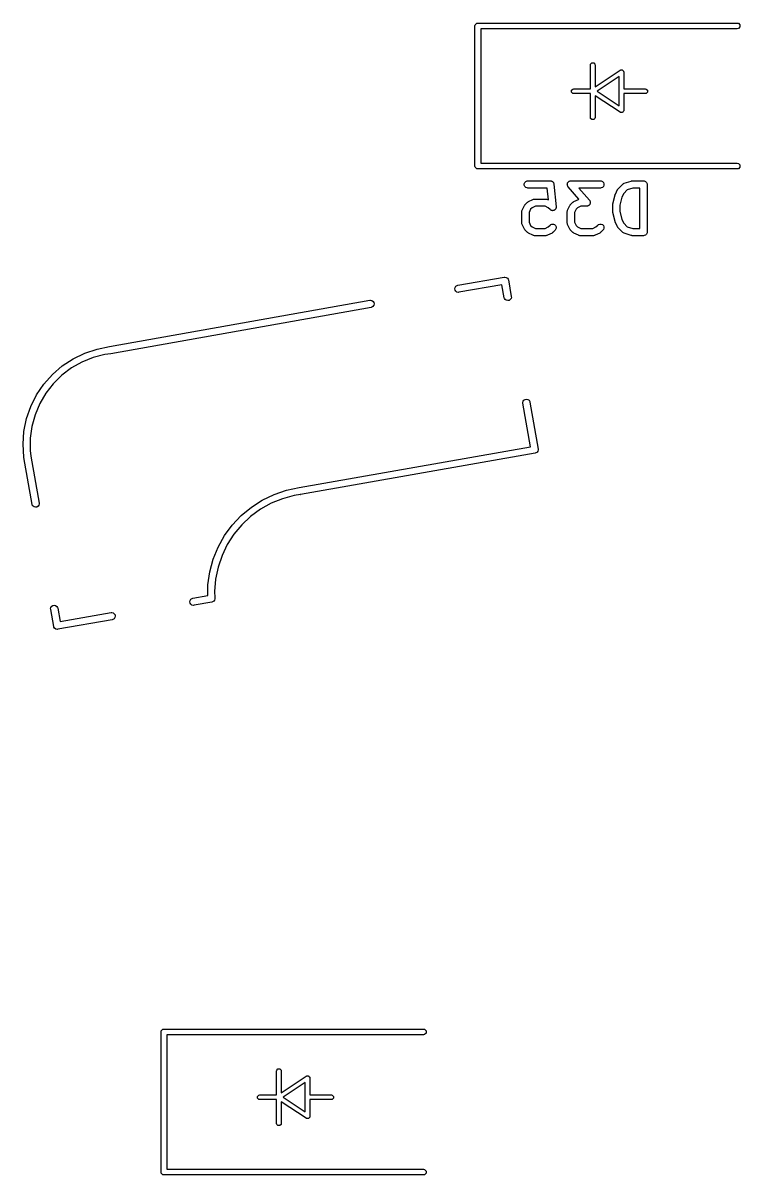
# Model space of a CAD drawing. Extents: x 2.6 to 14.1, y -9.2 to -3.9.
# Drawn here: x 9.704 to 10.295, y -7.63 to -6.679 of the extents above; entities that cross this region are included whole.
import ezdxf

# ---------------------------------------------------------------- set-up
doc = ezdxf.new("R2010")
doc.units = 0
doc.header["$MEASUREMENT"] = 0
doc.layers.add('BLACK', color=7, linetype='CONTINUOUS')

msp = doc.modelspace()

# ---------------------------------------------------------------- linework, layer by layer
at = {"layer": 'BLACK', "linetype": 'CONTINUOUS'}
for p, q in [((10.07654, -6.68094), (10.07672, -6.68003)), ((10.07654, -6.79669), (10.07654, -6.68094)), ((10.07672, -6.68003), (10.078, -6.67875)), ((10.078, -6.67875), (10.0789, -6.67857)), ((10.0789, -6.67857), (10.29307, -6.67857)), ((10.29307, -6.6833), (10.08126, -6.6833)), ((10.08126, -6.6833), (10.08126, -6.79432)), ((10.29307, -6.67857), (10.29398, -6.67875)), ((10.29398, -6.68312), (10.29307, -6.6833)), ((10.29398, -6.67875), (10.29526, -6.68003)), ((10.29526, -6.68184), (10.29398, -6.68312)), ((10.29526, -6.68003), (10.29526, -6.68184)), ((10.17181, -6.71322), (10.17196, -6.71247)), ((10.17181, -6.73291), (10.17181, -6.71322)), ((10.17196, -6.71247), (10.17303, -6.7114)), ((10.17303, -6.7114), (10.17454, -6.7114)), ((10.17454, -6.7114), (10.1756, -6.71247)), ((10.1756, -6.71247), (10.17575, -6.71322)), ((10.17575, -6.71322), (10.17575, -6.7312)), ((10.17575, -6.7312), (10.19631, -6.71749)), ((10.19544, -6.7228), (10.17733, -6.73487)), ((10.19544, -6.74694), (10.19544, -6.7228)), ((10.19631, -6.71749), (10.19658, -6.71738)), ((10.19658, -6.71738), (10.19665, -6.71731)), ((10.19665, -6.71731), (10.19675, -6.71731)), ((10.19675, -6.71731), (10.19702, -6.71719)), ((10.19702, -6.71719), (10.19759, -6.71731)), ((10.19759, -6.71731), (10.19816, -6.71731)), ((10.19816, -6.71731), (10.1983, -6.71745)), ((10.1983, -6.71745), (10.1985, -6.71749)), ((10.1985, -6.71749), (10.19882, -6.71797)), ((10.19882, -6.71797), (10.19922, -6.71837)), ((10.19922, -6.71837), (10.19928, -6.71866)), ((10.19928, -6.71866), (10.19934, -6.71874)), ((10.19934, -6.71874), (10.19932, -6.71884)), ((10.19932, -6.71884), (10.19937, -6.71913)), ((10.19937, -6.71913), (10.19937, -6.73291)), ((10.15622, -6.73412), (10.15728, -6.73306)), ((10.15622, -6.73563), (10.15622, -6.73412)), ((10.15728, -6.73306), (10.15804, -6.73291)), ((10.15804, -6.73291), (10.17181, -6.73291)), ((10.19937, -6.73291), (10.21709, -6.73291)), ((10.21709, -6.73291), (10.21784, -6.73306)), ((10.21784, -6.73306), (10.21891, -6.73412)), ((10.21891, -6.73412), (10.21891, -6.73563)), ((10.15728, -6.73669), (10.15622, -6.73563)), ((10.15804, -6.73684), (10.15728, -6.73669)), ((10.17181, -6.73684), (10.15804, -6.73684)), ((10.17181, -6.75653), (10.17181, -6.73684)), ((10.19631, -6.75226), (10.17575, -6.73855)), ((10.17575, -6.73855), (10.17575, -6.75653)), ((10.17733, -6.73487), (10.19544, -6.74694)), ((10.21709, -6.73684), (10.19937, -6.73684)), ((10.19937, -6.73684), (10.19937, -6.75062)), ((10.21784, -6.73669), (10.21709, -6.73684)), ((10.21891, -6.73563), (10.21784, -6.73669)), ((10.19658, -6.75237), (10.19631, -6.75226)), ((10.19665, -6.75244), (10.19658, -6.75237)), ((10.19675, -6.75244), (10.19665, -6.75244)), ((10.19702, -6.75255), (10.19675, -6.75244)), ((10.19759, -6.75244), (10.19702, -6.75255)), ((10.19816, -6.75244), (10.19759, -6.75244)), ((10.1983, -6.7523), (10.19816, -6.75244)), ((10.1985, -6.75226), (10.1983, -6.7523)), ((10.19882, -6.75178), (10.1985, -6.75226)), ((10.19922, -6.75138), (10.19882, -6.75178)), ((10.19928, -6.75109), (10.19922, -6.75138)), ((10.19934, -6.751), (10.19928, -6.75109)), ((10.19937, -6.75062), (10.19932, -6.75091)), ((10.19932, -6.75091), (10.19934, -6.751)), ((10.17196, -6.75728), (10.17181, -6.75653)), ((10.17303, -6.75835), (10.17196, -6.75728)), ((10.17454, -6.75835), (10.17303, -6.75835)), ((10.1756, -6.75728), (10.17454, -6.75835)), ((10.17575, -6.75653), (10.1756, -6.75728)), ((10.07672, -6.79759), (10.07654, -6.79669)), ((10.078, -6.79887), (10.07672, -6.79759)), ((10.0789, -6.79905), (10.078, -6.79887)), ((10.29307, -6.79905), (10.0789, -6.79905)), ((10.08126, -6.79432), (10.29307, -6.79432)), ((10.29307, -6.79432), (10.29398, -6.7945)), ((10.29398, -6.79887), (10.29307, -6.79905)), ((10.29398, -6.7945), (10.29526, -6.79578)), ((10.29526, -6.79759), (10.29398, -6.79887)), ((10.29526, -6.79578), (10.29526, -6.79759)), ((10.11718, -6.81126), (10.11762, -6.81019)), ((10.11762, -6.81019), (10.11843, -6.80938)), ((10.11843, -6.80938), (10.1195, -6.80894)), ((10.1195, -6.80894), (10.12007, -6.80888)), ((10.12007, -6.80888), (10.13882, -6.80888)), ((10.13882, -6.80888), (10.13903, -6.8089)), ((10.13903, -6.8089), (10.1391, -6.8089)), ((10.1391, -6.8089), (10.13917, -6.80892)), ((10.13917, -6.80892), (10.1394, -6.80894)), ((10.1394, -6.80894), (10.13979, -6.8091)), ((10.13979, -6.8091), (10.14021, -6.80923)), ((10.14021, -6.80923), (10.14032, -6.80932)), ((10.14032, -6.80932), (10.14046, -6.80938)), ((10.14046, -6.80938), (10.14076, -6.80969)), ((10.14076, -6.80969), (10.1411, -6.80996)), ((10.1411, -6.80996), (10.14117, -6.81009)), ((10.14117, -6.81009), (10.14127, -6.81019)), ((10.14127, -6.81019), (10.14144, -6.81059)), ((10.15305, -6.81064), (10.15324, -6.81019)), ((10.15324, -6.81019), (10.15331, -6.81012)), ((10.15331, -6.81012), (10.15335, -6.81004)), ((10.15335, -6.81004), (10.15371, -6.80972)), ((10.15371, -6.80972), (10.15405, -6.80938)), ((10.15405, -6.80938), (10.15414, -6.80934)), ((10.15414, -6.80934), (10.15422, -6.80928)), ((10.15422, -6.80928), (10.15467, -6.80912)), ((10.15467, -6.80912), (10.15512, -6.80894)), ((10.15512, -6.80894), (10.15526, -6.80893)), ((10.15526, -6.80893), (10.15531, -6.80891)), ((10.15531, -6.80891), (10.15539, -6.80891)), ((10.15539, -6.80891), (10.15569, -6.80888)), ((10.15569, -6.80888), (10.18006, -6.80888)), ((10.18006, -6.80888), (10.18064, -6.80894)), ((10.18064, -6.80894), (10.1817, -6.80938)), ((10.1817, -6.80938), (10.18252, -6.81019)), ((10.18252, -6.81019), (10.18296, -6.81126)), ((10.19975, -6.81091), (10.20538, -6.80903)), ((10.20538, -6.80903), (10.20566, -6.80897)), ((10.20566, -6.80897), (10.20573, -6.80894)), ((10.20573, -6.80894), (10.20584, -6.80893)), ((10.20584, -6.80893), (10.20594, -6.80891)), ((10.20594, -6.80891), (10.20602, -6.80891)), ((10.20602, -6.80891), (10.20631, -6.80888)), ((10.20631, -6.80888), (10.21568, -6.80888)), ((10.21568, -6.80888), (10.21626, -6.80894)), ((10.21626, -6.80894), (10.21732, -6.80938)), ((10.21732, -6.80938), (10.21814, -6.81019)), ((10.21814, -6.81019), (10.21858, -6.81126)), ((10.11718, -6.81241), (10.11718, -6.81126)), ((10.11762, -6.81348), (10.11718, -6.81241)), ((10.11843, -6.81429), (10.11762, -6.81348)), ((10.1195, -6.81473), (10.11843, -6.81429)), ((10.12007, -6.81479), (10.1195, -6.81473)), ((10.13615, -6.81479), (10.12007, -6.81479)), ((10.13712, -6.82456), (10.13615, -6.81479)), ((10.14144, -6.81059), (10.14164, -6.81097)), ((10.14164, -6.81097), (10.14169, -6.81119)), ((10.14169, -6.81119), (10.14172, -6.81126)), ((10.14172, -6.81126), (10.14172, -6.81133)), ((10.14172, -6.81133), (10.14176, -6.81154)), ((10.14176, -6.81154), (10.14363, -6.83029)), ((10.15276, -6.81222), (10.1528, -6.81174)), ((10.1528, -6.81231), (10.15276, -6.81222)), ((10.1528, -6.81126), (10.15283, -6.81117)), ((10.1528, -6.81174), (10.1528, -6.81126)), ((10.1528, -6.81241), (10.1528, -6.81231)), ((10.15298, -6.81285), (10.1528, -6.81241)), ((10.15283, -6.81117), (10.15284, -6.81107)), ((10.15284, -6.81107), (10.15305, -6.81064)), ((10.15313, -6.81331), (10.15298, -6.81285)), ((10.15322, -6.81342), (10.15313, -6.81331)), ((10.15324, -6.81348), (10.15322, -6.81342)), ((10.15329, -6.81353), (10.15324, -6.81348)), ((10.15347, -6.81378), (10.15329, -6.81353)), ((10.1624, -6.82399), (10.15347, -6.81378)), ((10.18006, -6.81479), (10.1622, -6.81479)), ((10.1622, -6.81479), (10.17104, -6.82489)), ((10.18064, -6.81473), (10.18006, -6.81479)), ((10.1817, -6.81429), (10.18064, -6.81473)), ((10.18252, -6.81348), (10.1817, -6.81429)), ((10.18296, -6.81241), (10.18252, -6.81348)), ((10.18296, -6.81126), (10.18296, -6.81241)), ((10.19231, -6.82019), (10.19239, -6.81995)), ((10.19239, -6.81995), (10.1924, -6.81993)), ((10.1924, -6.81993), (10.19242, -6.81989)), ((10.19242, -6.81989), (10.1943, -6.81614)), ((10.1943, -6.81614), (10.19445, -6.81589)), ((10.19445, -6.81589), (10.19448, -6.81582)), ((10.19448, -6.81582), (10.19455, -6.81574)), ((10.19455, -6.81574), (10.1946, -6.81565)), ((10.1946, -6.81565), (10.19466, -6.8156)), ((10.19466, -6.8156), (10.19485, -6.81537)), ((10.19485, -6.81537), (10.1986, -6.81162)), ((10.19936, -6.81921), (10.19785, -6.82224)), ((10.1986, -6.81162), (10.19905, -6.81126)), ((10.19905, -6.81126), (10.19914, -6.81121)), ((10.19914, -6.81121), (10.19922, -6.81114)), ((10.19922, -6.81114), (10.19975, -6.81091)), ((10.20228, -6.81629), (10.19936, -6.81921)), ((10.20679, -6.81479), (10.20228, -6.81629)), ((10.21273, -6.81479), (10.20679, -6.81479)), ((10.21273, -6.84825), (10.21273, -6.81479)), ((10.21858, -6.81126), (10.21864, -6.81184)), ((10.21864, -6.81184), (10.21864, -6.85121)), ((10.11556, -6.83301), (10.11743, -6.82926)), ((10.11743, -6.82926), (10.11759, -6.82901)), ((10.11759, -6.82901), (10.11762, -6.82894)), ((10.11762, -6.82894), (10.11768, -6.82886)), ((10.11768, -6.82886), (10.11774, -6.82877)), ((10.11774, -6.82877), (10.1178, -6.82872)), ((10.1178, -6.82872), (10.11798, -6.8285)), ((10.11798, -6.8285), (10.11986, -6.82662)), ((10.11986, -6.82662), (10.12008, -6.82643)), ((10.12008, -6.82643), (10.12014, -6.82638)), ((10.12014, -6.82638), (10.12022, -6.82632)), ((10.12022, -6.82632), (10.12031, -6.82625)), ((10.12031, -6.82625), (10.12038, -6.82622)), ((10.12038, -6.82622), (10.12063, -6.82607)), ((10.12063, -6.82607), (10.12438, -6.82419)), ((10.12438, -6.82419), (10.12492, -6.82399)), ((10.12492, -6.82399), (10.12502, -6.82398)), ((10.12502, -6.82398), (10.12512, -6.82394)), ((10.12512, -6.82394), (10.1257, -6.82388)), ((10.1257, -6.82388), (10.13507, -6.82388)), ((10.13507, -6.82388), (10.13565, -6.82394)), ((10.13565, -6.82394), (10.13574, -6.82398)), ((10.13574, -6.82398), (10.13585, -6.82399)), ((10.13585, -6.82399), (10.13639, -6.82419)), ((10.13639, -6.82419), (10.13712, -6.82456)), ((10.15305, -6.83301), (10.15493, -6.82926)), ((10.15493, -6.82926), (10.15508, -6.82901)), ((10.15508, -6.82901), (10.15511, -6.82894)), ((10.15511, -6.82894), (10.15518, -6.82886)), ((10.15518, -6.82886), (10.15523, -6.82877)), ((10.15523, -6.82877), (10.15529, -6.82872)), ((10.15529, -6.82872), (10.15548, -6.8285)), ((10.15548, -6.8285), (10.15735, -6.82662)), ((10.15735, -6.82662), (10.15758, -6.82643)), ((10.15758, -6.82643), (10.15763, -6.82638)), ((10.15763, -6.82638), (10.15772, -6.82632)), ((10.15772, -6.82632), (10.1578, -6.82625)), ((10.1578, -6.82625), (10.15787, -6.82622)), ((10.15787, -6.82622), (10.15812, -6.82607)), ((10.15812, -6.82607), (10.16187, -6.82419)), ((10.16187, -6.82419), (10.1624, -6.82399)), ((10.17029, -6.82939), (10.16983, -6.82955)), ((10.17036, -6.82933), (10.17029, -6.82939)), ((10.17046, -6.82929), (10.17036, -6.82933)), ((10.17079, -6.82895), (10.17046, -6.82929)), ((10.17116, -6.82863), (10.17079, -6.82895)), ((10.17104, -6.82489), (10.17122, -6.82514)), ((10.1712, -6.82854), (10.17116, -6.82863)), ((10.17127, -6.82847), (10.1712, -6.82854)), ((10.17122, -6.82514), (10.17127, -6.82519)), ((10.17127, -6.82519), (10.17129, -6.82525)), ((10.17145, -6.82803), (10.17127, -6.82847)), ((10.17129, -6.82525), (10.17137, -6.82536)), ((10.17137, -6.82536), (10.17153, -6.82581)), ((10.17167, -6.8276), (10.17145, -6.82803)), ((10.17153, -6.82581), (10.17171, -6.82626)), ((10.17171, -6.82741), (10.17167, -6.8275)), ((10.17167, -6.8275), (10.17167, -6.8276)), ((10.17171, -6.82626), (10.17171, -6.82636)), ((10.17171, -6.82636), (10.17174, -6.82645)), ((10.17174, -6.82645), (10.17171, -6.82693)), ((10.17171, -6.82693), (10.17171, -6.82741)), ((10.19023, -6.82871), (10.19024, -6.82861)), ((10.19023, -6.83433), (10.19023, -6.82871)), ((10.19024, -6.82856), (10.19027, -6.82835)), ((10.19024, -6.82861), (10.19024, -6.82856)), ((10.19027, -6.82835), (10.19029, -6.82813)), ((10.19029, -6.82813), (10.19031, -6.82809)), ((10.19031, -6.82809), (10.19032, -6.82799)), ((10.19032, -6.82799), (10.1922, -6.82049)), ((10.1922, -6.82049), (10.19221, -6.82045)), ((10.19221, -6.82043), (10.19231, -6.82019)), ((10.19221, -6.82045), (10.19221, -6.82043)), ((10.19785, -6.82224), (10.19614, -6.82907)), ((10.19614, -6.82907), (10.19614, -6.83397)), ((10.11524, -6.83433), (10.1153, -6.83376)), ((10.11524, -6.84371), (10.11524, -6.83433)), ((10.1153, -6.83376), (10.11534, -6.83366)), ((10.11534, -6.83366), (10.11535, -6.83355)), ((10.11535, -6.83355), (10.11556, -6.83301)), ((10.1225, -6.83233), (10.12115, -6.83503)), ((10.12115, -6.83503), (10.12115, -6.84301)), ((10.1237, -6.83113), (10.1225, -6.83233)), ((10.12639, -6.82979), (10.1237, -6.83113)), ((10.13437, -6.82979), (10.12639, -6.82979)), ((10.13707, -6.83113), (10.13437, -6.82979)), ((10.13861, -6.83267), (10.13707, -6.83113)), ((10.13905, -6.83304), (10.13861, -6.83267)), ((10.13919, -6.8331), (10.13905, -6.83304)), ((10.13931, -6.83319), (10.13919, -6.8331)), ((10.13972, -6.83331), (10.13931, -6.83319)), ((10.14012, -6.83348), (10.13972, -6.83331)), ((10.14027, -6.83348), (10.14012, -6.83348)), ((10.14041, -6.83352), (10.14027, -6.83348)), ((10.14084, -6.83348), (10.14041, -6.83352)), ((10.14127, -6.83348), (10.14084, -6.83348)), ((10.14141, -6.83342), (10.14127, -6.83348)), ((10.14156, -6.83341), (10.14141, -6.83342)), ((10.14194, -6.8332), (10.14156, -6.83341)), ((10.14233, -6.83304), (10.14194, -6.8332)), ((10.14244, -6.83293), (10.14233, -6.83304)), ((10.14257, -6.83286), (10.14244, -6.83293)), ((10.14284, -6.83253), (10.14257, -6.83286)), ((10.14315, -6.83222), (10.14284, -6.83253)), ((10.14321, -6.83209), (10.14315, -6.83222)), ((10.1433, -6.83197), (10.14321, -6.83209)), ((10.14342, -6.83156), (10.1433, -6.83197)), ((10.14359, -6.83116), (10.14342, -6.83156)), ((10.14363, -6.83087), (10.14359, -6.83101)), ((10.14359, -6.83101), (10.14359, -6.83116)), ((10.14363, -6.83029), (10.14363, -6.83087)), ((10.15274, -6.83433), (10.1528, -6.83376)), ((10.15274, -6.84371), (10.15274, -6.83433)), ((10.1528, -6.83376), (10.15284, -6.83366)), ((10.15284, -6.83355), (10.15305, -6.83301)), ((10.15284, -6.83366), (10.15284, -6.83355)), ((10.15999, -6.83233), (10.15864, -6.83503)), ((10.15864, -6.83503), (10.15864, -6.84301)), ((10.16119, -6.83113), (10.15999, -6.83233)), ((10.16389, -6.82979), (10.16119, -6.83113)), ((10.16882, -6.82979), (10.16389, -6.82979)), ((10.16912, -6.82976), (10.16882, -6.82979)), ((10.1692, -6.82976), (10.16912, -6.82976)), ((10.16925, -6.82974), (10.1692, -6.82976)), ((10.16939, -6.82973), (10.16925, -6.82974)), ((10.16983, -6.82955), (10.16939, -6.82973)), ((10.19024, -6.83443), (10.19023, -6.83433)), ((10.19024, -6.83448), (10.19024, -6.83443)), ((10.19027, -6.83469), (10.19024, -6.83448)), ((10.19029, -6.83491), (10.19027, -6.83469)), ((10.19031, -6.83495), (10.19029, -6.83491)), ((10.19032, -6.83505), (10.19031, -6.83495)), ((10.1922, -6.84255), (10.19032, -6.83505)), ((10.19614, -6.83397), (10.19785, -6.8408)), ((10.1153, -6.84428), (10.11524, -6.84371)), ((10.11534, -6.84438), (10.1153, -6.84428)), ((10.11535, -6.84449), (10.11534, -6.84438)), ((10.11556, -6.84503), (10.11535, -6.84449)), ((10.11743, -6.84878), (10.11556, -6.84503)), ((10.12115, -6.84301), (10.1225, -6.84571)), ((10.1225, -6.84571), (10.1237, -6.8469)), ((10.1237, -6.8469), (10.12639, -6.84825)), ((10.12639, -6.84825), (10.13437, -6.84825)), ((10.13437, -6.84825), (10.13707, -6.8469)), ((10.13707, -6.8469), (10.13861, -6.84537)), ((10.13861, -6.84537), (10.13905, -6.845)), ((10.13905, -6.845), (10.14012, -6.84456)), ((10.14012, -6.84456), (10.14127, -6.84456)), ((10.14127, -6.84456), (10.14233, -6.845)), ((10.14233, -6.845), (10.14315, -6.84582)), ((10.14315, -6.84582), (10.14359, -6.84688)), ((10.14359, -6.84803), (10.14315, -6.8491)), ((10.14359, -6.84688), (10.14359, -6.84803)), ((10.1528, -6.84428), (10.15274, -6.84371)), ((10.15284, -6.84438), (10.1528, -6.84428)), ((10.15284, -6.84449), (10.15284, -6.84438)), ((10.15305, -6.84503), (10.15284, -6.84449)), ((10.15493, -6.84878), (10.15305, -6.84503)), ((10.15864, -6.84301), (10.15999, -6.84571)), ((10.15999, -6.84571), (10.16119, -6.8469)), ((10.16119, -6.8469), (10.16389, -6.84825)), ((10.16389, -6.84825), (10.17374, -6.84825)), ((10.17374, -6.84825), (10.17644, -6.8469)), ((10.17644, -6.8469), (10.17798, -6.84537)), ((10.17798, -6.84537), (10.17842, -6.845)), ((10.17842, -6.845), (10.17949, -6.84456)), ((10.17949, -6.84456), (10.18064, -6.84456)), ((10.18064, -6.84456), (10.1817, -6.845)), ((10.1817, -6.845), (10.18252, -6.84582)), ((10.18252, -6.84582), (10.18296, -6.84688)), ((10.18296, -6.84803), (10.18252, -6.8491)), ((10.18296, -6.84688), (10.18296, -6.84803)), ((10.19221, -6.84259), (10.1922, -6.84255)), ((10.19221, -6.84261), (10.19221, -6.84259)), ((10.19231, -6.84285), (10.19221, -6.84261)), ((10.19239, -6.84309), (10.19231, -6.84285)), ((10.1924, -6.84311), (10.19239, -6.84309)), ((10.19242, -6.84315), (10.1924, -6.84311)), ((10.1943, -6.8469), (10.19242, -6.84315)), ((10.19445, -6.84715), (10.1943, -6.8469)), ((10.19448, -6.84722), (10.19445, -6.84715)), ((10.19455, -6.8473), (10.19448, -6.84722)), ((10.1946, -6.84739), (10.19455, -6.8473)), ((10.19466, -6.84744), (10.1946, -6.84739)), ((10.19485, -6.84767), (10.19466, -6.84744)), ((10.1986, -6.85142), (10.19485, -6.84767)), ((10.19785, -6.8408), (10.19936, -6.84383)), ((10.19936, -6.84383), (10.20228, -6.84675)), ((10.20228, -6.84675), (10.20679, -6.84825)), ((10.20679, -6.84825), (10.21273, -6.84825)), ((10.11759, -6.84902), (10.11743, -6.84878)), ((10.11762, -6.8491), (10.11759, -6.84902)), ((10.11768, -6.84918), (10.11762, -6.8491)), ((10.11774, -6.84927), (10.11768, -6.84918)), ((10.1178, -6.84932), (10.11774, -6.84927)), ((10.11798, -6.84954), (10.1178, -6.84932)), ((10.11986, -6.85142), (10.11798, -6.84954)), ((10.12008, -6.8516), (10.11986, -6.85142)), ((10.12014, -6.85166), (10.12008, -6.8516)), ((10.12022, -6.85172), (10.12014, -6.85166)), ((10.12031, -6.85179), (10.12022, -6.85172)), ((10.12038, -6.85182), (10.12031, -6.85179)), ((10.12063, -6.85197), (10.12038, -6.85182)), ((10.12438, -6.85385), (10.12063, -6.85197)), ((10.12492, -6.85405), (10.12438, -6.85385)), ((10.12502, -6.85406), (10.12492, -6.85405)), ((10.12512, -6.8541), (10.12502, -6.85406)), ((10.1257, -6.85416), (10.12512, -6.8541)), ((10.13507, -6.85416), (10.1257, -6.85416)), ((10.13565, -6.8541), (10.13507, -6.85416)), ((10.13574, -6.85406), (10.13565, -6.8541)), ((10.13585, -6.85405), (10.13574, -6.85406)), ((10.13639, -6.85385), (10.13585, -6.85405)), ((10.14014, -6.85197), (10.13639, -6.85385)), ((10.14039, -6.85182), (10.14014, -6.85197)), ((10.14046, -6.85179), (10.14039, -6.85182)), ((10.14054, -6.85172), (10.14046, -6.85179)), ((10.14063, -6.85166), (10.14054, -6.85172)), ((10.14068, -6.8516), (10.14063, -6.85166)), ((10.14091, -6.85142), (10.14068, -6.8516)), ((10.14278, -6.84954), (10.14091, -6.85142)), ((10.14315, -6.8491), (10.14278, -6.84954)), ((10.15508, -6.84902), (10.15493, -6.84878)), ((10.15511, -6.8491), (10.15508, -6.84902)), ((10.15518, -6.84918), (10.15511, -6.8491)), ((10.15523, -6.84927), (10.15518, -6.84918)), ((10.15529, -6.84932), (10.15523, -6.84927)), ((10.15548, -6.84954), (10.15529, -6.84932)), ((10.15735, -6.85142), (10.15548, -6.84954)), ((10.15758, -6.8516), (10.15735, -6.85142)), ((10.15763, -6.85166), (10.15758, -6.8516)), ((10.15772, -6.85172), (10.15763, -6.85166)), ((10.1578, -6.85179), (10.15772, -6.85172)), ((10.15787, -6.85182), (10.1578, -6.85179)), ((10.15812, -6.85197), (10.15787, -6.85182)), ((10.16187, -6.85385), (10.15812, -6.85197)), ((10.16241, -6.85405), (10.16187, -6.85385)), ((10.16252, -6.85406), (10.16241, -6.85405)), ((10.16261, -6.8541), (10.16252, -6.85406)), ((10.16319, -6.85416), (10.16261, -6.8541)), ((10.17444, -6.85416), (10.16319, -6.85416)), ((10.17502, -6.8541), (10.17444, -6.85416)), ((10.17511, -6.85406), (10.17502, -6.8541)), ((10.17522, -6.85405), (10.17511, -6.85406)), ((10.17576, -6.85385), (10.17522, -6.85405)), ((10.17951, -6.85197), (10.17576, -6.85385)), ((10.17976, -6.85182), (10.17951, -6.85197)), ((10.17983, -6.85179), (10.17976, -6.85182)), ((10.17991, -6.85172), (10.17983, -6.85179)), ((10.18, -6.85166), (10.17991, -6.85172)), ((10.18005, -6.8516), (10.18, -6.85166)), ((10.18028, -6.85142), (10.18005, -6.8516)), ((10.18215, -6.84954), (10.18028, -6.85142)), ((10.18252, -6.8491), (10.18215, -6.84954)), ((10.19905, -6.85179), (10.1986, -6.85142)), ((10.19914, -6.85183), (10.19905, -6.85179)), ((10.19922, -6.8519), (10.19914, -6.85183)), ((10.19975, -6.85213), (10.19922, -6.8519)), ((10.20538, -6.85401), (10.19975, -6.85213)), ((10.20566, -6.85407), (10.20538, -6.85401)), ((10.20573, -6.8541), (10.20566, -6.85407)), ((10.20584, -6.85411), (10.20573, -6.8541)), ((10.20594, -6.85414), (10.20584, -6.85411)), ((10.20602, -6.85413), (10.20594, -6.85414)), ((10.20631, -6.85416), (10.20602, -6.85413)), ((10.21568, -6.85416), (10.20631, -6.85416)), ((10.21626, -6.8541), (10.21568, -6.85416)), ((10.21732, -6.85366), (10.21626, -6.8541)), ((10.21814, -6.85285), (10.21732, -6.85366)), ((10.21858, -6.85178), (10.21814, -6.85285)), ((10.21864, -6.85121), (10.21858, -6.85178)), ((10.06015, -6.89684), (10.06081, -6.8959)), ((10.06081, -6.8959), (10.06178, -6.89528)), ((10.06178, -6.89528), (10.06234, -6.89512)), ((10.06234, -6.89512), (10.10072, -6.88836)), ((10.09884, -6.89468), (10.06337, -6.90094)), ((10.10072, -6.90535), (10.09884, -6.89468)), ((10.10072, -6.88836), (10.1013, -6.88831)), ((10.1013, -6.88831), (10.10243, -6.88856)), ((10.10243, -6.88856), (10.10337, -6.88922)), ((10.10337, -6.88922), (10.10399, -6.89019)), ((10.10399, -6.89019), (10.10415, -6.89075)), ((10.10415, -6.89075), (10.10654, -6.90432)), ((10.0599, -6.89797), (10.06015, -6.89684)), ((10.0601, -6.8991), (10.0599, -6.89797)), ((10.06072, -6.90007), (10.0601, -6.8991)), ((10.06166, -6.90073), (10.06072, -6.90007)), ((10.06279, -6.90098), (10.06166, -6.90073)), ((10.06337, -6.90094), (10.06279, -6.90098)), ((10.10088, -6.9059), (10.10072, -6.90535)), ((10.10658, -6.9049), (10.10633, -6.90602)), ((10.10654, -6.90432), (10.10658, -6.9049)), ((9.77504, -6.94578), (9.98976, -6.90752)), ((9.9908, -6.91334), (9.77607, -6.9516)), ((9.98976, -6.90752), (9.99034, -6.90748)), ((9.99034, -6.90748), (9.99147, -6.90772)), ((9.99136, -6.91318), (9.9908, -6.91334)), ((9.99233, -6.91256), (9.99136, -6.91318)), ((9.99147, -6.90772), (9.99241, -6.90838)), ((9.99299, -6.91161), (9.99233, -6.91256)), ((9.99241, -6.90838), (9.99303, -6.90935)), ((9.99323, -6.91049), (9.99299, -6.91161)), ((9.99303, -6.90935), (9.99323, -6.91049)), ((10.1015, -6.90688), (10.10088, -6.9059)), ((10.10244, -6.90754), (10.1015, -6.90688)), ((10.10357, -6.90779), (10.10244, -6.90754)), ((10.1047, -6.90759), (10.10357, -6.90779)), ((10.10567, -6.90697), (10.1047, -6.90759)), ((10.10633, -6.90602), (10.10567, -6.90697)), ((9.7449, -6.95583), (9.75453, -6.95115)), ((9.75453, -6.95115), (9.76468, -6.94778)), ((9.77098, -6.95224), (9.76136, -6.95475)), ((9.76468, -6.94778), (9.77498, -6.9458)), ((9.77592, -6.95162), (9.77098, -6.95224)), ((9.77498, -6.9458), (9.77504, -6.94578)), ((9.77595, -6.95161), (9.77592, -6.95162)), ((9.77592, -6.95162), (9.77592, -6.95162)), ((9.77607, -6.9516), (9.77595, -6.95161)), ((9.72788, -6.96872), (9.73597, -6.96171)), ((9.73597, -6.96171), (9.7449, -6.95583)), ((9.75215, -6.9585), (9.7435, -6.96342)), ((9.76136, -6.95475), (9.75215, -6.9585)), ((9.72078, -6.97672), (9.72788, -6.96872)), ((9.73557, -6.96942), (9.72849, -6.97641)), ((9.7435, -6.96342), (9.73557, -6.96942)), ((9.71478, -6.98557), (9.72078, -6.97672)), ((9.72849, -6.97641), (9.72239, -6.98427)), ((9.70998, -6.99514), (9.71478, -6.98557)), ((9.72239, -6.98427), (9.71736, -6.99285)), ((10.11606, -6.99201), (10.11631, -6.99088)), ((10.11631, -6.99088), (10.11697, -6.98994)), ((10.11697, -6.98994), (10.11794, -6.98932)), ((10.11794, -6.98932), (10.11908, -6.98912)), ((10.11908, -6.98912), (10.1202, -6.98937)), ((10.1202, -6.98937), (10.12115, -6.99003)), ((10.12115, -6.99003), (10.12176, -6.991)), ((10.12176, -6.991), (10.12192, -6.99156)), ((9.70648, -7.00525), (9.70998, -6.99514)), ((9.71736, -6.99285), (9.71349, -7.00202)), ((10.1161, -6.99258), (10.11606, -6.99201)), ((10.12243, -7.02845), (10.1161, -6.99258)), ((10.12192, -6.99156), (10.12876, -7.03033)), ((9.70433, -7.01573), (9.70648, -7.00525)), ((9.71349, -7.00202), (9.71086, -7.01161)), ((9.70356, -7.0264), (9.70433, -7.01573)), ((9.71086, -7.01161), (9.7095, -7.02146)), ((9.70419, -7.03708), (9.70356, -7.0264)), ((9.7095, -7.02146), (9.70943, -7.03141)), ((9.93148, -7.06212), (10.12243, -7.02845)), ((9.7042, -7.03711), (9.70419, -7.03708)), ((9.70419, -7.03708), (9.70419, -7.03708)), ((9.70421, -7.03723), (9.7042, -7.03711)), ((9.71105, -7.076), (9.70421, -7.03723)), ((9.70943, -7.03141), (9.71004, -7.03627)), ((9.71004, -7.03627), (9.71687, -7.07497)), ((10.12636, -7.03375), (9.9325, -7.06793)), ((10.12692, -7.03359), (10.12636, -7.03375)), ((10.12766, -7.03312), (10.12692, -7.03359)), ((10.12789, -7.03298), (10.12766, -7.03312)), ((10.12855, -7.03203), (10.12789, -7.03298)), ((10.1288, -7.03091), (10.12855, -7.03203)), ((10.12876, -7.03033), (10.1288, -7.03091)), ((9.91077, -7.06779), (9.921, -7.06431)), ((9.921, -7.06431), (9.93137, -7.06215)), ((9.93137, -7.06215), (9.93148, -7.06212)), ((9.71121, -7.07656), (9.71105, -7.076)), ((9.71183, -7.07753), (9.71121, -7.07656)), ((9.71666, -7.07667), (9.716, -7.07762)), ((9.71691, -7.07555), (9.71666, -7.07667)), ((9.71687, -7.07497), (9.71691, -7.07555)), ((9.89198, -7.07833), (9.90105, -7.07248)), ((9.90834, -7.07516), (9.89954, -7.0801)), ((9.90105, -7.07248), (9.91077, -7.06779)), ((9.91768, -7.07134), (9.90834, -7.07516)), ((9.92742, -7.06867), (9.91768, -7.07134)), ((9.93242, -7.06795), (9.92742, -7.06867)), ((9.93243, -7.06794), (9.93241, -7.06795)), ((9.93241, -7.06795), (9.93242, -7.06795)), ((9.9325, -7.06793), (9.93243, -7.06794)), ((9.71277, -7.07819), (9.71183, -7.07753)), ((9.71389, -7.07844), (9.71277, -7.07819)), ((9.71503, -7.07824), (9.71389, -7.07844)), ((9.716, -7.07762), (9.71503, -7.07824)), ((9.87629, -7.0931), (9.88368, -7.08524)), ((9.88368, -7.08524), (9.89198, -7.07833)), ((9.8914, -7.08607), (9.88405, -7.09299)), ((9.89954, -7.0801), (9.8914, -7.08607)), ((9.86991, -7.10181), (9.87629, -7.0931)), ((9.88405, -7.09299), (9.8776, -7.10076)), ((9.86464, -7.11124), (9.86991, -7.10181)), ((9.8776, -7.10076), (9.87215, -7.10925)), ((9.86056, -7.12123), (9.86464, -7.11124)), ((9.87215, -7.10925), (9.86777, -7.11835)), ((9.85772, -7.13165), (9.86056, -7.12123)), ((9.86777, -7.11835), (9.86453, -7.12791)), ((9.85618, -7.14234), (9.85772, -7.13165)), ((9.86453, -7.12791), (9.86248, -7.13779)), ((9.85599, -7.15138), (9.85618, -7.14234)), ((9.86248, -7.13779), (9.86165, -7.14785)), ((9.84366, -7.15356), (9.85599, -7.15138)), ((9.86165, -7.14785), (9.86185, -7.15289)), ((9.72632, -7.16227), (9.72657, -7.16115)), ((9.72636, -7.16285), (9.72632, -7.16227)), ((9.72657, -7.16115), (9.72723, -7.1602)), ((9.72723, -7.1602), (9.7282, -7.15958)), ((9.7282, -7.15958), (9.72934, -7.15938)), ((9.72934, -7.15938), (9.73046, -7.15963)), ((9.73046, -7.15963), (9.7314, -7.16029)), ((9.7314, -7.16029), (9.73202, -7.16126)), ((9.73202, -7.16126), (9.73218, -7.16182)), ((9.73218, -7.16182), (9.73413, -7.17287)), ((9.84122, -7.1564), (9.84147, -7.15528)), ((9.84142, -7.15754), (9.84122, -7.1564)), ((9.84204, -7.15851), (9.84142, -7.15754)), ((9.84147, -7.15528), (9.84213, -7.15433)), ((9.84298, -7.15917), (9.84204, -7.15851)), ((9.84213, -7.15433), (9.8431, -7.15371)), ((9.84411, -7.15942), (9.84298, -7.15917)), ((9.8431, -7.15371), (9.84366, -7.15356)), ((9.84468, -7.15937), (9.84411, -7.15942)), ((9.85942, -7.15678), (9.84468, -7.15937)), ((9.85998, -7.15662), (9.85942, -7.15678)), ((9.86095, -7.156), (9.85998, -7.15662)), ((9.86161, -7.15506), (9.86095, -7.156)), ((9.86186, -7.15393), (9.86161, -7.15506)), ((9.86185, -7.15289), (9.86174, -7.15328)), ((9.86174, -7.15328), (9.86186, -7.15393)), ((9.86185, -7.15289), (9.86185, -7.15289)), ((9.72883, -7.17681), (9.72636, -7.16285)), ((9.77722, -7.17127), (9.73225, -7.1792)), ((9.73413, -7.17287), (9.7762, -7.16545)), ((9.7762, -7.16545), (9.77677, -7.16541)), ((9.77677, -7.16541), (9.7779, -7.16566)), ((9.77778, -7.17111), (9.77722, -7.17127)), ((9.77875, -7.1705), (9.77778, -7.17111)), ((9.7779, -7.16566), (9.77884, -7.16632)), ((9.77941, -7.16955), (9.77875, -7.1705)), ((9.77884, -7.16632), (9.77946, -7.16729)), ((9.77966, -7.16843), (9.77941, -7.16955)), ((9.77946, -7.16729), (9.77966, -7.16843)), ((9.72898, -7.17736), (9.72883, -7.17681)), ((9.7296, -7.17833), (9.72898, -7.17736)), ((9.73054, -7.179), (9.7296, -7.17833)), ((9.73167, -7.17924), (9.73054, -7.179)), ((9.73225, -7.1792), (9.73167, -7.17924)), ((9.81748, -7.51165), (9.81766, -7.51074)), ((9.81748, -7.62739), (9.81748, -7.51165)), ((9.81766, -7.51074), (9.81894, -7.50946)), ((9.81894, -7.50946), (9.81985, -7.50928)), ((9.81985, -7.50928), (10.03402, -7.50928)), ((10.03402, -7.51401), (9.82221, -7.51401)), ((9.82221, -7.51401), (9.82221, -7.62503)), ((10.03402, -7.50928), (10.03492, -7.50946)), ((10.03492, -7.51383), (10.03402, -7.51401)), ((10.03492, -7.50946), (10.0362, -7.51074)), ((10.0362, -7.51255), (10.03492, -7.51383)), ((10.0362, -7.51074), (10.0362, -7.51255)), ((9.91291, -7.54318), (9.91398, -7.54211)), ((9.91398, -7.54211), (9.91548, -7.54211)), ((9.91548, -7.54211), (9.91655, -7.54318)), ((9.91276, -7.54393), (9.91291, -7.54318)), ((9.91276, -7.56361), (9.91276, -7.54393)), ((9.91655, -7.54318), (9.9167, -7.54393)), ((9.9167, -7.54393), (9.9167, -7.5619)), ((9.9167, -7.5619), (9.93726, -7.5482)), ((9.93726, -7.5482), (9.93753, -7.54809)), ((9.93753, -7.54809), (9.9376, -7.54802)), ((9.9376, -7.54802), (9.9377, -7.54802)), ((9.9377, -7.54802), (9.93797, -7.5479)), ((9.93797, -7.5479), (9.93853, -7.54802)), ((9.93853, -7.54802), (9.9391, -7.54802)), ((9.9391, -7.54802), (9.93925, -7.54816)), ((9.93925, -7.54816), (9.93945, -7.5482)), ((9.93945, -7.5482), (9.93976, -7.54868)), ((9.93976, -7.54868), (9.94017, -7.54908)), ((9.94017, -7.54908), (9.94023, -7.54937)), ((9.94023, -7.54937), (9.94028, -7.54945)), ((9.94028, -7.54945), (9.94026, -7.54955)), ((9.94026, -7.54955), (9.94032, -7.54983)), ((9.94032, -7.54983), (9.94032, -7.56361)), ((9.93638, -7.55351), (9.91828, -7.56558)), ((9.93638, -7.57765), (9.93638, -7.55351)), ((9.89716, -7.56483), (9.89823, -7.56376)), ((9.89716, -7.56634), (9.89716, -7.56483)), ((9.89823, -7.5674), (9.89716, -7.56634)), ((9.89823, -7.56376), (9.89898, -7.56361)), ((9.89898, -7.56755), (9.89823, -7.5674)), ((9.89898, -7.56361), (9.91276, -7.56361)), ((9.91276, -7.56755), (9.89898, -7.56755)), ((9.91276, -7.58724), (9.91276, -7.56755)), ((9.93726, -7.58297), (9.9167, -7.56926)), ((9.9167, -7.56926), (9.9167, -7.58724)), ((9.91828, -7.56558), (9.93638, -7.57765)), ((9.94032, -7.56361), (9.95804, -7.56361)), ((9.95804, -7.56755), (9.94032, -7.56755)), ((9.94032, -7.56755), (9.94032, -7.58133)), ((9.95804, -7.56361), (9.95879, -7.56376)), ((9.95879, -7.5674), (9.95804, -7.56755)), ((9.95879, -7.56376), (9.95985, -7.56483)), ((9.95985, -7.56634), (9.95879, -7.5674)), ((9.95985, -7.56483), (9.95985, -7.56634)), ((9.91291, -7.58799), (9.91276, -7.58724)), ((9.91398, -7.58905), (9.91291, -7.58799)), ((9.91548, -7.58905), (9.91398, -7.58905)), ((9.91655, -7.58799), (9.91548, -7.58905)), ((9.9167, -7.58724), (9.91655, -7.58799)), ((9.93753, -7.58308), (9.93726, -7.58297)), ((9.9376, -7.58315), (9.93753, -7.58308)), ((9.9377, -7.58315), (9.9376, -7.58315)), ((9.93797, -7.58326), (9.9377, -7.58315)), ((9.93853, -7.58315), (9.93797, -7.58326)), ((9.9391, -7.58315), (9.93853, -7.58315)), ((9.93925, -7.58301), (9.9391, -7.58315)), ((9.93945, -7.58297), (9.93925, -7.58301)), ((9.93976, -7.58249), (9.93945, -7.58297)), ((9.94017, -7.58208), (9.93976, -7.58249)), ((9.94023, -7.5818), (9.94017, -7.58208)), ((9.94028, -7.58171), (9.94023, -7.5818)), ((9.94032, -7.58133), (9.94026, -7.58162)), ((9.94026, -7.58162), (9.94028, -7.58171)), ((9.81766, -7.6283), (9.81748, -7.62739)), ((9.81894, -7.62958), (9.81766, -7.6283)), ((9.82221, -7.62503), (10.03402, -7.62503)), ((10.03402, -7.62503), (10.03492, -7.62521)), ((10.03492, -7.62521), (10.0362, -7.62649)), ((10.0362, -7.6283), (10.03492, -7.62958)), ((10.0362, -7.62649), (10.0362, -7.6283)), ((9.81985, -7.62976), (9.81894, -7.62958)), ((10.03402, -7.62976), (9.81985, -7.62976)), ((10.03492, -7.62958), (10.03402, -7.62976))]:
    msp.add_line(p, q, dxfattribs=at)

doc.saveas('drawing.dxf')
